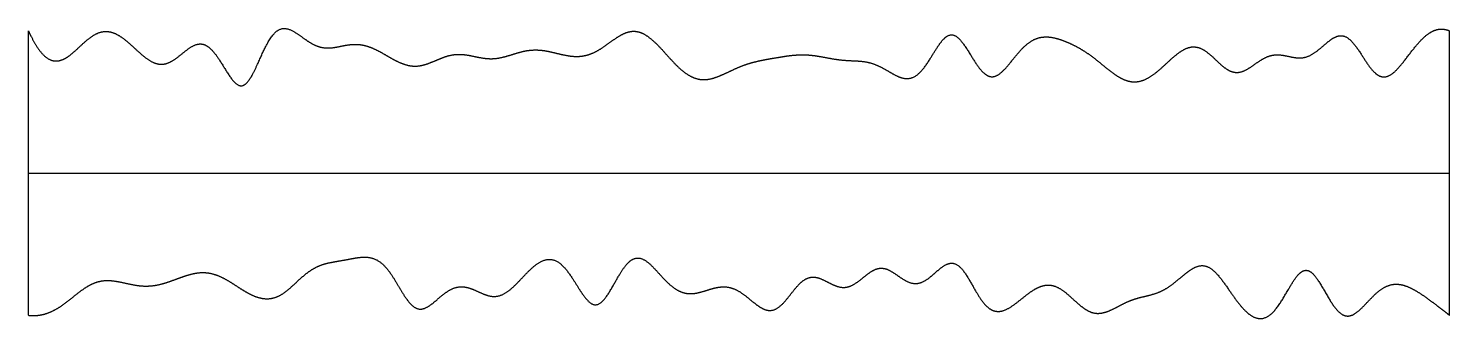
# Model space of a CAD drawing. Header units: millimetres. Extents: x 0 to 10, y 0 to 2.
import ezdxf

# ---------------------------------------------------------------- set-up
doc = ezdxf.new("R2010")
doc.units = ezdxf.units.MM
doc.layers.get('0').update_dxf_attribs({"linetype": 'CONTINUOUS'})

msp = doc.modelspace()

# ---------------------------------------------------------------- linework, layer by layer
for points in [[(0, 2), (0.01, 1.979), (0.029, 1.939), (0.058, 1.887), (0.096, 1.834), (0.144, 1.795), (0.192, 1.783), (0.24, 1.793), (0.287, 1.822), (0.335, 1.864), (0.383, 1.911), (0.431, 1.953), (0.48, 1.985), (0.53, 2), (0.581, 1.996), (0.632, 1.974), (0.683, 1.937), (0.735, 1.89), (0.787, 1.841), (0.838, 1.798), (0.89, 1.769), (0.941, 1.76), (0.993, 1.774), (1.045, 1.809), (1.097, 1.853), (1.148, 1.893), (1.199, 1.915), (1.248, 1.907), (1.297, 1.865), (1.344, 1.799), (1.389, 1.722), (1.433, 1.653), (1.474, 1.611), (1.514, 1.607), (1.552, 1.645), (1.591, 1.716), (1.63, 1.806), (1.671, 1.897), (1.714, 1.971), (1.759, 2.015), (1.808, 2.024), (1.859, 2.004), (1.912, 1.967), (1.966, 1.926), (2.02, 1.894), (2.074, 1.879), (2.127, 1.878), (2.18, 1.888), (2.232, 1.9), (2.285, 1.907), (2.337, 1.906), (2.389, 1.893), (2.442, 1.871), (2.494, 1.843), (2.546, 1.811), (2.598, 1.783), (2.65, 1.761), (2.702, 1.75), (2.753, 1.752), (2.805, 1.766), (2.857, 1.788), (2.909, 1.811), (2.961, 1.829), (3.014, 1.837), (3.066, 1.835), (3.119, 1.825), (3.172, 1.813), (3.225, 1.804), (3.278, 1.803), (3.331, 1.812), (3.383, 1.827), (3.435, 1.844), (3.488, 1.859), (3.54, 1.867), (3.593, 1.867), (3.646, 1.86), (3.699, 1.847), (3.752, 1.834), (3.806, 1.823), (3.859, 1.818), (3.912, 1.823), (3.965, 1.839), (4.017, 1.866), (4.068, 1.901), (4.118, 1.939), (4.168, 1.972), (4.217, 1.995), (4.267, 2.002), (4.315, 1.99), (4.364, 1.96), (4.413, 1.917), (4.462, 1.865), (4.51, 1.81), (4.559, 1.757), (4.607, 1.713), (4.657, 1.679), (4.706, 1.66), (4.756, 1.654), (4.808, 1.662), (4.859, 1.681), (4.911, 1.704), (4.964, 1.73), (5.016, 1.753), (5.068, 1.771), (5.12, 1.785), (5.173, 1.796), (5.225, 1.806), (5.278, 1.814), (5.33, 1.823), (5.383, 1.83), (5.436, 1.833), (5.49, 1.832), (5.543, 1.825), (5.596, 1.816), (5.649, 1.805), (5.701, 1.797), (5.754, 1.792), (5.806, 1.79), (5.858, 1.788), (5.91, 1.781), (5.963, 1.764), (6.017, 1.737), (6.071, 1.704), (6.125, 1.674), (6.177, 1.659), (6.228, 1.668), (6.277, 1.705), (6.324, 1.768), (6.369, 1.843), (6.412, 1.913), (6.455, 1.964), (6.497, 1.982), (6.54, 1.961), (6.583, 1.907), (6.628, 1.835), (6.672, 1.76), (6.718, 1.701), (6.764, 1.671), (6.81, 1.677), (6.857, 1.713), (6.904, 1.769), (6.953, 1.833), (7.004, 1.89), (7.055, 1.932), (7.108, 1.955), (7.161, 1.961), (7.214, 1.954), (7.266, 1.939), (7.318, 1.918), (7.368, 1.894), (7.418, 1.866), (7.468, 1.833), (7.517, 1.795), (7.565, 1.755), (7.614, 1.715), (7.664, 1.679), (7.713, 1.653), (7.763, 1.639), (7.813, 1.641), (7.864, 1.658), (7.915, 1.689), (7.966, 1.732), (8.018, 1.781), (8.069, 1.828), (8.121, 1.867), (8.172, 1.89), (8.223, 1.891), (8.272, 1.869), (8.322, 1.829), (8.371, 1.78), (8.419, 1.736), (8.468, 1.708), (8.517, 1.703), (8.567, 1.722), (8.617, 1.756), (8.668, 1.794), (8.72, 1.823), (8.772, 1.836), (8.825, 1.831), (8.879, 1.818), (8.932, 1.807), (8.985, 1.81), (9.038, 1.834), (9.089, 1.875), (9.14, 1.921), (9.189, 1.959), (9.237, 1.974), (9.283, 1.958), (9.328, 1.912), (9.372, 1.847), (9.416, 1.775), (9.46, 1.714), (9.505, 1.676), (9.551, 1.67), (9.599, 1.695), (9.647, 1.744), (9.696, 1.808), (9.746, 1.875), (9.797, 1.935), (9.847, 1.982), (9.898, 2.01), (9.939, 2.016), (9.969, 2.012), (9.99, 2.005), (10, 2)], [(0, 0), (0, 0.08), (0, 0.24), (0, 0.48), (0, 0.8), (0, 1.2), (0, 1.52), (0, 1.76), (0, 1.92), (0, 2)], [(10, 0), (10, 0.08), (10, 0.24), (10, 0.48), (10, 0.8), (10, 1.2), (10, 1.52), (10, 1.76), (10, 1.92), (10, 2)], [(0, 1), (0.4, 1), (1.2, 1), (2.4, 1), (4, 1), (6, 1), (7.6, 1), (8.8, 1), (9.6, 1), (10, 1)], [(0, 0), (0.011, -0.001), (0.033, -0.003), (0.066, -0.002), (0.109, 0.005), (0.161, 0.024), (0.212, 0.051), (0.262, 0.087), (0.311, 0.126), (0.36, 0.166), (0.409, 0.201), (0.459, 0.228), (0.51, 0.244), (0.563, 0.247), (0.616, 0.241), (0.67, 0.229), (0.724, 0.217), (0.778, 0.207), (0.831, 0.204), (0.885, 0.208), (0.938, 0.219), (0.991, 0.236), (1.044, 0.256), (1.098, 0.276), (1.151, 0.292), (1.203, 0.302), (1.255, 0.302), (1.306, 0.291), (1.357, 0.271), (1.408, 0.243), (1.459, 0.209), (1.512, 0.175), (1.565, 0.144), (1.619, 0.122), (1.673, 0.113), (1.725, 0.118), (1.776, 0.14), (1.825, 0.176), (1.873, 0.22), (1.92, 0.265), (1.968, 0.305), (2.017, 0.337), (2.067, 0.358), (2.119, 0.371), (2.172, 0.38), (2.227, 0.389), (2.283, 0.4), (2.339, 0.41), (2.393, 0.411), (2.446, 0.397), (2.495, 0.363), (2.542, 0.307), (2.587, 0.235), (2.629, 0.161), (2.671, 0.095), (2.714, 0.051), (2.758, 0.036), (2.805, 0.052), (2.854, 0.09), (2.905, 0.136), (2.958, 0.178), (3.012, 0.202), (3.066, 0.204), (3.12, 0.188), (3.173, 0.162), (3.224, 0.139), (3.275, 0.128), (3.324, 0.136), (3.373, 0.164), (3.423, 0.208), (3.473, 0.262), (3.525, 0.317), (3.578, 0.365), (3.632, 0.394), (3.685, 0.399), (3.737, 0.375), (3.787, 0.322), (3.835, 0.251), (3.88, 0.176), (3.923, 0.111), (3.966, 0.071), (4.007, 0.068), (4.049, 0.102), (4.091, 0.165), (4.134, 0.244), (4.178, 0.321), (4.223, 0.38), (4.27, 0.409), (4.318, 0.404), (4.367, 0.37), (4.417, 0.317), (4.468, 0.258), (4.52, 0.206), (4.572, 0.17), (4.625, 0.151), (4.678, 0.15), (4.732, 0.162), (4.785, 0.18), (4.838, 0.196), (4.892, 0.204), (4.945, 0.197), (4.999, 0.173), (5.052, 0.134), (5.104, 0.088), (5.156, 0.049), (5.205, 0.028), (5.254, 0.035), (5.3, 0.069), (5.346, 0.124), (5.392, 0.186), (5.439, 0.239), (5.488, 0.27), (5.538, 0.273), (5.59, 0.253), (5.644, 0.222), (5.698, 0.197), (5.751, 0.191), (5.803, 0.21), (5.854, 0.248), (5.904, 0.291), (5.954, 0.326), (6.004, 0.338), (6.054, 0.323), (6.105, 0.288), (6.157, 0.25), (6.209, 0.222), (6.263, 0.219), (6.316, 0.243), (6.368, 0.287), (6.418, 0.334), (6.467, 0.367), (6.513, 0.373), (6.557, 0.345), (6.599, 0.288), (6.641, 0.213), (6.684, 0.136), (6.729, 0.071), (6.777, 0.031), (6.828, 0.021), (6.881, 0.037), (6.935, 0.072), (6.991, 0.118), (7.046, 0.162), (7.1, 0.197), (7.153, 0.215), (7.204, 0.215), (7.254, 0.194), (7.304, 0.157), (7.352, 0.112), (7.401, 0.067), (7.45, 0.031), (7.499, 0.011), (7.55, 0.012), (7.602, 0.028), (7.655, 0.055), (7.708, 0.084), (7.761, 0.108), (7.814, 0.124), (7.866, 0.136), (7.918, 0.148), (7.97, 0.167), (8.022, 0.196), (8.074, 0.236), (8.124, 0.28), (8.174, 0.32), (8.222, 0.347), (8.268, 0.355), (8.313, 0.339), (8.358, 0.3), (8.404, 0.243), (8.45, 0.175), (8.5, 0.103), (8.551, 0.039), (8.604, -0.008), (8.657, -0.03), (8.71, -0.021), (8.761, 0.018), (8.809, 0.084), (8.855, 0.163), (8.898, 0.239), (8.94, 0.298), (8.981, 0.325), (9.022, 0.314), (9.064, 0.267), (9.107, 0.195), (9.151, 0.115), (9.196, 0.045), (9.242, -0.001), (9.289, -0.013), (9.337, 0.008), (9.386, 0.053), (9.437, 0.109), (9.488, 0.162), (9.541, 0.201), (9.595, 0.221), (9.649, 0.221), (9.703, 0.205), (9.756, 0.178), (9.808, 0.145), (9.858, 0.109), (9.907, 0.072), (9.945, 0.043), (9.973, 0.022), (9.991, 0.007), (10, 0)]]:
    msp.add_open_spline(points, degree=5)

doc.saveas('drawing.dxf')
